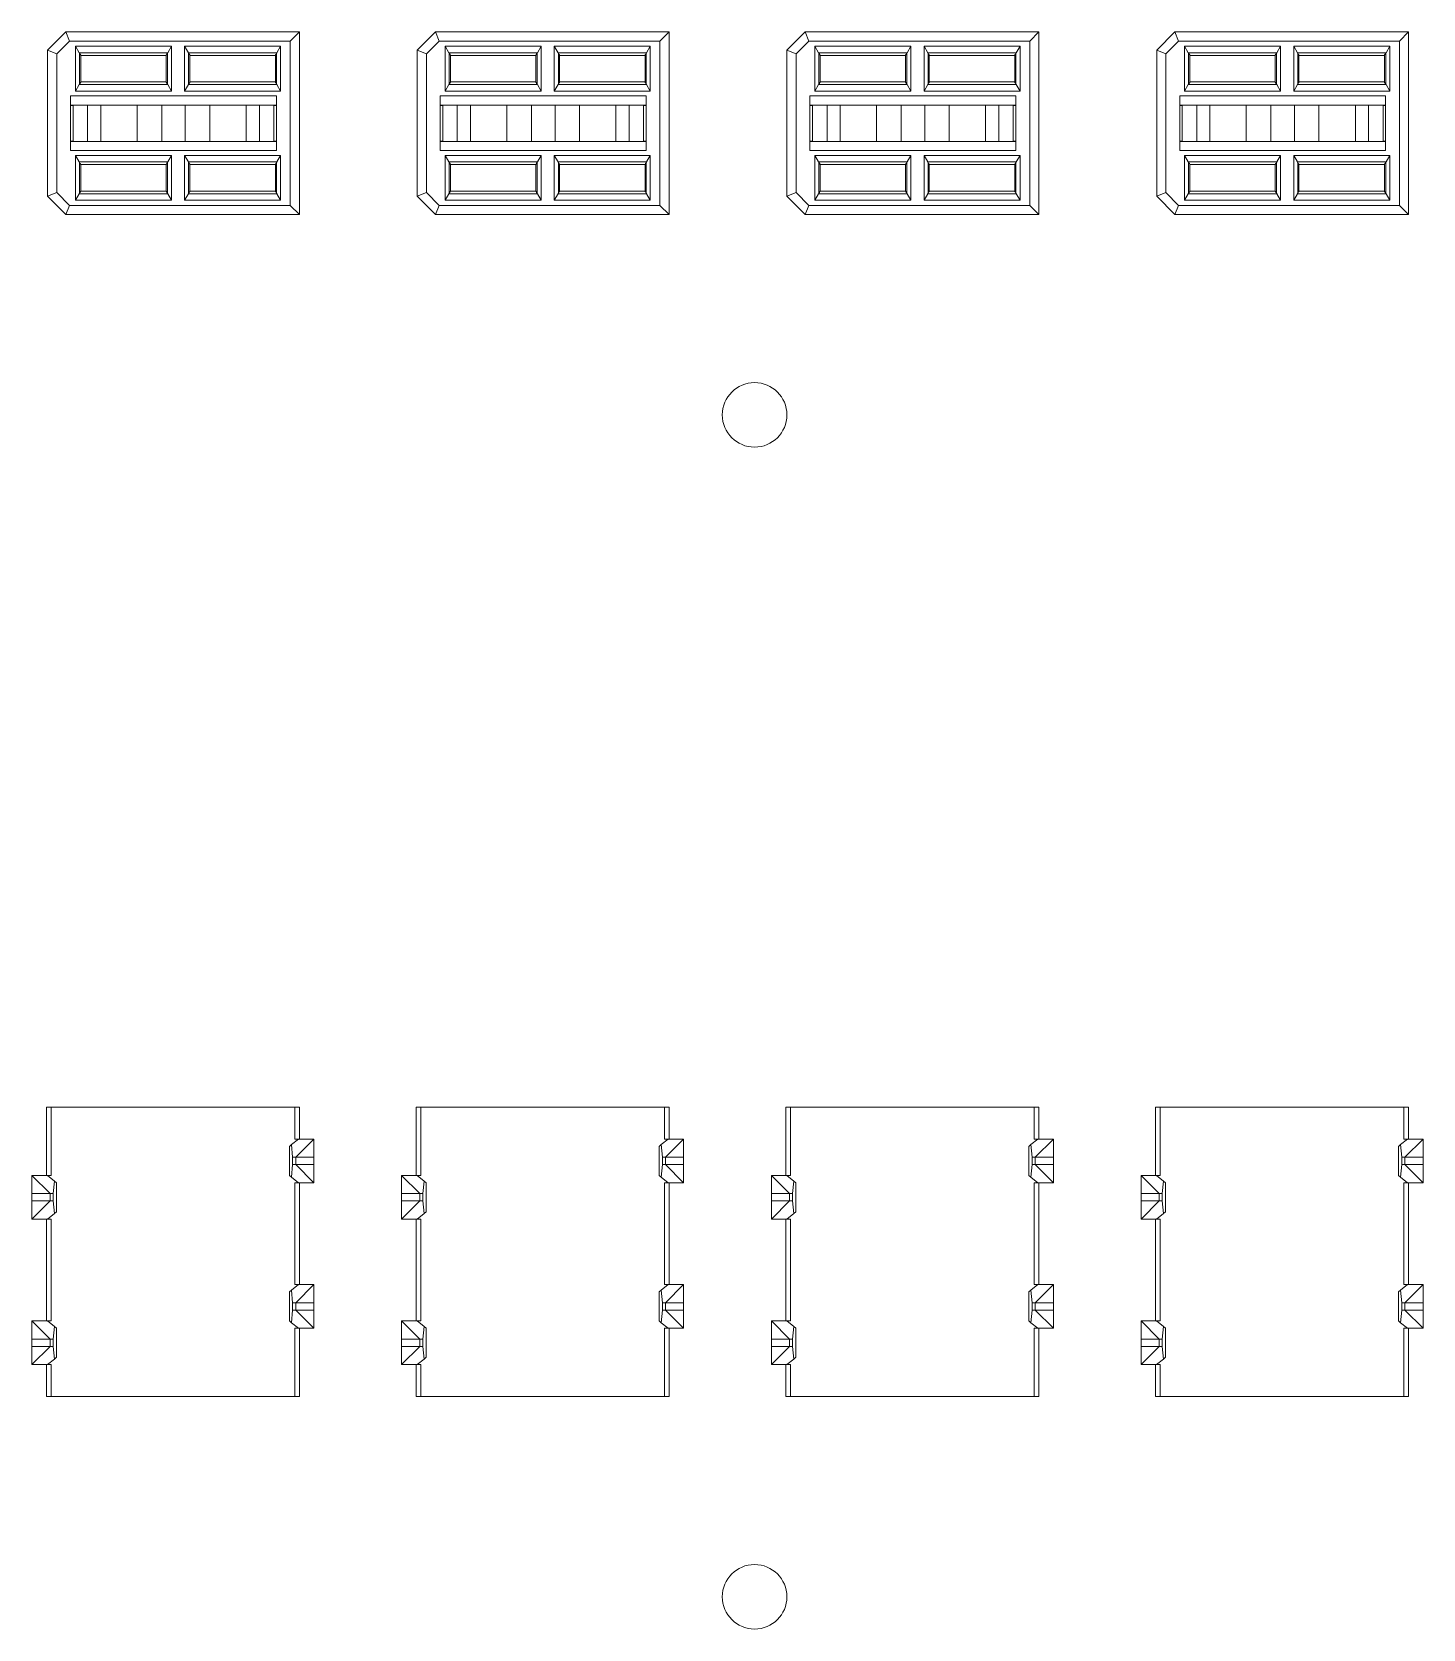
# Model space of a CAD drawing. Header units: millimetres. Extents: x 5 to 589, y 5 to 415.
# Drawn here: x 307.5 to 384, y 228.9 to 316.8 of the extents above; entities that cross this region are included whole.
import ezdxf

# ---------------------------------------------------------------- set-up
doc = ezdxf.new("R2010")
doc.units = ezdxf.units.MM

msp = doc.modelspace()

# ---------------------------------------------------------------- linework, layer by layer
at = {"color": 7, "linetype": 'Continuous', "lineweight": 15}
for p, q in [((309.356, 316.769), (308.356, 315.769)), ((308.856, 315.562), (309.564, 316.269)), ((309.564, 316.269), (309.356, 316.769)), ((322.196, 316.769), (309.356, 316.769)), ((321.696, 316.269), (309.564, 316.269)), ((322.196, 316.769), (321.696, 316.269)), ((321.696, 307.229), (321.696, 316.269)), ((322.196, 306.729), (322.196, 316.769)), ((329.676, 316.769), (328.676, 315.769)), ((329.176, 315.562), (329.884, 316.269)), ((329.884, 316.269), (329.676, 316.769)), ((342.516, 316.769), (329.676, 316.769)), ((342.016, 316.269), (329.884, 316.269)), ((342.516, 316.769), (342.016, 316.269)), ((342.016, 307.229), (342.016, 316.269)), ((342.516, 306.729), (342.516, 316.769)), ((349.996, 316.769), (348.996, 315.769)), ((349.496, 315.562), (350.204, 316.269)), ((350.204, 316.269), (349.996, 316.769)), ((362.836, 316.769), (349.996, 316.769)), ((362.336, 316.269), (350.204, 316.269)), ((362.836, 316.769), (362.336, 316.269)), ((362.336, 307.229), (362.336, 316.269)), ((362.836, 306.729), (362.836, 316.769)), ((370.316, 316.769), (369.316, 315.769)), ((369.816, 315.562), (370.524, 316.269)), ((370.524, 316.269), (370.316, 316.769)), ((383.156, 316.769), (370.316, 316.769)), ((382.656, 316.269), (370.524, 316.269)), ((383.156, 316.769), (382.656, 316.269)), ((382.656, 307.229), (382.656, 316.269)), ((383.156, 306.729), (383.156, 316.769)), ((308.356, 307.729), (308.356, 315.769)), ((308.856, 315.562), (308.356, 315.769)), ((308.856, 315.562), (308.856, 307.936)), ((309.888, 315.979), (315.165, 315.979)), ((309.888, 315.979), (310.092, 315.625)), ((309.888, 313.519), (309.888, 315.979)), ((314.961, 315.625), (310.092, 315.625)), ((310.109, 315.597), (310.109, 313.9)), ((310.176, 314.013), (310.176, 315.484)), ((314.876, 315.479), (310.176, 315.479)), ((314.876, 314.013), (314.876, 315.484)), ((314.943, 315.597), (314.943, 313.9)), ((315.165, 315.979), (314.961, 315.625)), ((315.165, 315.979), (315.165, 313.519)), ((315.888, 315.979), (321.165, 315.979)), ((315.888, 313.519), (315.888, 315.979)), ((315.888, 315.979), (316.092, 315.625)), ((320.961, 315.625), (316.092, 315.625)), ((316.109, 315.597), (316.109, 313.9)), ((316.176, 314.013), (316.176, 315.484)), ((320.876, 315.479), (316.176, 315.479)), ((320.876, 314.013), (320.876, 315.484)), ((320.943, 315.597), (320.943, 313.9)), ((321.165, 315.979), (320.961, 315.625)), ((321.165, 315.979), (321.165, 313.519)), ((329.176, 315.562), (328.676, 315.769)), ((328.676, 307.729), (328.676, 315.769)), ((329.176, 315.562), (329.176, 307.936)), ((330.208, 315.979), (335.485, 315.979)), ((330.208, 315.979), (330.412, 315.625)), ((330.208, 313.519), (330.208, 315.979)), ((335.281, 315.625), (330.412, 315.625)), ((330.429, 315.597), (330.429, 313.9)), ((330.496, 314.013), (330.496, 315.484)), ((335.196, 315.479), (330.496, 315.479)), ((335.196, 314.013), (335.196, 315.484)), ((335.263, 315.597), (335.263, 313.9)), ((335.485, 315.979), (335.281, 315.625)), ((335.485, 315.979), (335.485, 313.519)), ((336.208, 315.979), (341.485, 315.979)), ((336.208, 313.519), (336.208, 315.979)), ((336.208, 315.979), (336.412, 315.625)), ((341.281, 315.625), (336.412, 315.625)), ((336.429, 315.597), (336.429, 313.9)), ((336.496, 314.013), (336.496, 315.484)), ((341.196, 315.479), (336.496, 315.479)), ((341.196, 314.013), (341.196, 315.484)), ((341.263, 315.597), (341.263, 313.9)), ((341.485, 315.979), (341.281, 315.625)), ((341.485, 315.979), (341.485, 313.519)), ((348.996, 307.729), (348.996, 315.769)), ((349.496, 315.562), (348.996, 315.769)), ((349.496, 315.562), (349.496, 307.936)), ((350.528, 315.979), (355.805, 315.979)), ((350.528, 315.979), (350.732, 315.625)), ((350.528, 313.519), (350.528, 315.979)), ((355.601, 315.625), (350.732, 315.625)), ((350.749, 315.597), (350.749, 313.9)), ((350.816, 314.013), (350.816, 315.484)), ((355.516, 315.479), (350.816, 315.479)), ((355.516, 314.013), (355.516, 315.484)), ((355.583, 315.597), (355.583, 313.9)), ((355.805, 315.979), (355.601, 315.625)), ((355.805, 315.979), (355.805, 313.519)), ((356.528, 315.979), (361.805, 315.979)), ((356.528, 313.519), (356.528, 315.979)), ((356.528, 315.979), (356.732, 315.625)), ((361.601, 315.625), (356.732, 315.625)), ((356.749, 315.597), (356.749, 313.9)), ((356.816, 314.013), (356.816, 315.484)), ((361.516, 315.479), (356.816, 315.479)), ((361.516, 314.013), (361.516, 315.484)), ((361.583, 315.597), (361.583, 313.9)), ((361.805, 315.979), (361.601, 315.625)), ((361.805, 315.979), (361.805, 313.519)), ((369.316, 307.729), (369.316, 315.769)), ((369.816, 315.562), (369.316, 315.769)), ((369.816, 315.562), (369.816, 307.936)), ((370.848, 313.519), (370.848, 315.979)), ((370.848, 315.979), (376.125, 315.979)), ((370.848, 315.979), (371.052, 315.625)), ((375.921, 315.625), (371.052, 315.625)), ((371.069, 315.597), (371.069, 313.9)), ((371.136, 314.013), (371.136, 315.484)), ((375.836, 315.479), (371.136, 315.479)), ((375.836, 314.013), (375.836, 315.484)), ((375.903, 315.597), (375.903, 313.9)), ((376.125, 315.979), (375.921, 315.625)), ((376.125, 315.979), (376.125, 313.519)), ((376.848, 315.979), (382.125, 315.979)), ((376.848, 313.519), (376.848, 315.979)), ((376.848, 315.979), (377.052, 315.625)), ((381.921, 315.625), (377.052, 315.625)), ((377.069, 315.597), (377.069, 313.9)), ((377.136, 314.013), (377.136, 315.484)), ((381.836, 315.479), (377.136, 315.479)), ((381.836, 314.013), (381.836, 315.484)), ((381.903, 315.597), (381.903, 313.9)), ((382.125, 315.979), (381.921, 315.625)), ((382.125, 315.979), (382.125, 313.519)), ((310.092, 313.872), (309.888, 313.519)), ((310.092, 313.872), (314.961, 313.872)), ((314.876, 314.019), (310.176, 314.019)), ((314.961, 313.872), (315.165, 313.519)), ((315.888, 313.519), (316.092, 313.872)), ((316.092, 313.872), (320.961, 313.872)), ((320.876, 314.019), (316.176, 314.019)), ((320.961, 313.872), (321.165, 313.519)), ((330.412, 313.872), (330.208, 313.519)), ((330.412, 313.872), (335.281, 313.872)), ((335.196, 314.019), (330.496, 314.019)), ((335.281, 313.872), (335.485, 313.519)), ((336.208, 313.519), (336.412, 313.872)), ((336.412, 313.872), (341.281, 313.872)), ((341.196, 314.019), (336.496, 314.019)), ((341.281, 313.872), (341.485, 313.519)), ((350.732, 313.872), (350.528, 313.519)), ((350.732, 313.872), (355.601, 313.872)), ((355.516, 314.019), (350.816, 314.019)), ((355.601, 313.872), (355.805, 313.519)), ((356.528, 313.519), (356.732, 313.872)), ((356.732, 313.872), (361.601, 313.872)), ((361.516, 314.019), (356.816, 314.019)), ((361.601, 313.872), (361.805, 313.519)), ((371.052, 313.872), (370.848, 313.519)), ((371.052, 313.872), (375.921, 313.872)), ((375.836, 314.019), (371.136, 314.019)), ((375.921, 313.872), (376.125, 313.519)), ((376.848, 313.519), (377.052, 313.872)), ((377.052, 313.872), (381.921, 313.872)), ((381.836, 314.019), (377.136, 314.019)), ((381.921, 313.872), (382.125, 313.519)), ((309.62, 313.249), (320.933, 313.249)), ((309.62, 310.249), (309.62, 313.249)), ((309.62, 312.749), (320.933, 312.749)), ((309.756, 312.729), (309.62, 312.729)), ((309.756, 312.749), (309.756, 312.729)), ((309.756, 310.769), (309.756, 312.729)), ((315.165, 313.519), (309.888, 313.519)), ((310.556, 310.749), (310.556, 312.749)), ((311.276, 310.749), (311.276, 312.749)), ((313.276, 310.749), (313.276, 312.749)), ((314.626, 310.749), (314.626, 312.749)), ((321.165, 313.519), (315.888, 313.519)), ((315.926, 310.749), (315.926, 312.749)), ((317.276, 310.749), (317.276, 312.749)), ((319.276, 312.749), (319.276, 310.749)), ((319.996, 312.749), (319.996, 310.749)), ((320.796, 312.749), (320.796, 312.729)), ((320.933, 312.729), (320.796, 312.729)), ((320.796, 310.769), (320.796, 312.729)), ((320.933, 313.249), (320.933, 310.249)), ((329.94, 313.249), (341.253, 313.249)), ((329.94, 310.249), (329.94, 313.249)), ((329.94, 312.749), (341.253, 312.749)), ((330.076, 312.729), (329.94, 312.729)), ((330.076, 312.749), (330.076, 312.729)), ((330.076, 310.769), (330.076, 312.729)), ((335.485, 313.519), (330.208, 313.519)), ((330.876, 310.749), (330.876, 312.749)), ((331.596, 310.749), (331.596, 312.749)), ((333.596, 310.749), (333.596, 312.749)), ((334.946, 310.749), (334.946, 312.749)), ((341.485, 313.519), (336.208, 313.519)), ((336.246, 310.749), (336.246, 312.749)), ((337.596, 310.749), (337.596, 312.749)), ((339.596, 312.749), (339.596, 310.749)), ((340.316, 312.749), (340.316, 310.749)), ((341.116, 312.749), (341.116, 312.729)), ((341.253, 312.729), (341.116, 312.729)), ((341.116, 310.769), (341.116, 312.729)), ((341.253, 313.249), (341.253, 310.249)), ((350.26, 313.249), (361.573, 313.249)), ((350.26, 310.249), (350.26, 313.249)), ((350.26, 312.749), (361.573, 312.749)), ((350.396, 312.729), (350.26, 312.729)), ((350.396, 312.749), (350.396, 312.729)), ((350.396, 310.769), (350.396, 312.729)), ((355.805, 313.519), (350.528, 313.519)), ((351.196, 310.749), (351.196, 312.749)), ((351.916, 310.749), (351.916, 312.749)), ((353.916, 310.749), (353.916, 312.749)), ((355.266, 310.749), (355.266, 312.749)), ((361.805, 313.519), (356.528, 313.519)), ((356.566, 310.749), (356.566, 312.749)), ((357.916, 310.749), (357.916, 312.749)), ((359.916, 312.749), (359.916, 310.749)), ((360.636, 312.749), (360.636, 310.749)), ((361.436, 312.749), (361.436, 312.729)), ((361.573, 312.729), (361.436, 312.729)), ((361.436, 310.769), (361.436, 312.729)), ((361.573, 313.249), (361.573, 310.249)), ((370.58, 313.249), (381.893, 313.249)), ((370.58, 310.249), (370.58, 313.249)), ((370.58, 312.749), (381.893, 312.749)), ((370.716, 312.729), (370.58, 312.729)), ((370.716, 312.749), (370.716, 312.729)), ((370.716, 310.769), (370.716, 312.729)), ((376.125, 313.519), (370.848, 313.519)), ((371.516, 310.749), (371.516, 312.749)), ((372.236, 310.749), (372.236, 312.749)), ((374.236, 310.749), (374.236, 312.749)), ((375.586, 310.749), (375.586, 312.749)), ((382.125, 313.519), (376.848, 313.519)), ((376.886, 310.749), (376.886, 312.749)), ((378.236, 310.749), (378.236, 312.749)), ((380.236, 312.749), (380.236, 310.749)), ((380.956, 312.749), (380.956, 310.749)), ((381.756, 312.749), (381.756, 312.729)), ((381.893, 312.729), (381.756, 312.729)), ((381.756, 310.769), (381.756, 312.729)), ((381.893, 313.249), (381.893, 310.249)), ((309.756, 310.769), (309.62, 310.769)), ((309.62, 310.749), (320.933, 310.749)), ((320.933, 310.249), (309.62, 310.249)), ((309.756, 310.769), (309.756, 310.749)), ((320.796, 310.769), (320.796, 310.749)), ((320.933, 310.769), (320.796, 310.769)), ((330.076, 310.769), (329.94, 310.769)), ((329.94, 310.749), (341.253, 310.749)), ((341.253, 310.249), (329.94, 310.249)), ((330.076, 310.769), (330.076, 310.749)), ((341.116, 310.769), (341.116, 310.749)), ((341.253, 310.769), (341.116, 310.769)), ((350.396, 310.769), (350.26, 310.769)), ((350.26, 310.749), (361.573, 310.749)), ((361.573, 310.249), (350.26, 310.249)), ((350.396, 310.769), (350.396, 310.749)), ((361.436, 310.769), (361.436, 310.749)), ((361.573, 310.769), (361.436, 310.769)), ((370.716, 310.769), (370.58, 310.769)), ((370.58, 310.749), (381.893, 310.749)), ((381.893, 310.249), (370.58, 310.249)), ((370.716, 310.769), (370.716, 310.749)), ((381.756, 310.769), (381.756, 310.749)), ((381.893, 310.769), (381.756, 310.769)), ((309.888, 309.979), (315.165, 309.979)), ((309.888, 307.519), (309.888, 309.979)), ((309.888, 309.979), (310.092, 309.625)), ((310.092, 309.625), (314.961, 309.625)), ((310.109, 309.597), (310.109, 307.9)), ((310.176, 308.013), (310.176, 309.484)), ((310.176, 309.479), (314.876, 309.479)), ((314.876, 309.484), (314.876, 308.013)), ((314.943, 309.597), (314.943, 307.9)), ((314.961, 309.625), (315.165, 309.979)), ((315.165, 309.979), (315.165, 307.519)), ((315.888, 309.979), (321.165, 309.979)), ((315.888, 307.519), (315.888, 309.979)), ((315.888, 309.979), (316.092, 309.625)), ((316.092, 309.625), (320.961, 309.625)), ((316.109, 309.597), (316.109, 307.9)), ((316.176, 308.013), (316.176, 309.484)), ((316.176, 309.479), (320.876, 309.479)), ((320.876, 309.484), (320.876, 308.013)), ((320.943, 309.597), (320.943, 307.9)), ((321.165, 309.979), (320.961, 309.625)), ((321.165, 309.979), (321.165, 307.519)), ((330.208, 309.979), (335.485, 309.979)), ((330.208, 307.519), (330.208, 309.979)), ((330.208, 309.979), (330.412, 309.625)), ((330.412, 309.625), (335.281, 309.625)), ((330.429, 309.597), (330.429, 307.9)), ((330.496, 308.013), (330.496, 309.484)), ((330.496, 309.479), (335.196, 309.479)), ((335.196, 309.484), (335.196, 308.013)), ((335.263, 309.597), (335.263, 307.9)), ((335.281, 309.625), (335.485, 309.979)), ((335.485, 309.979), (335.485, 307.519)), ((336.208, 309.979), (341.485, 309.979)), ((336.208, 307.519), (336.208, 309.979)), ((336.208, 309.979), (336.412, 309.625)), ((336.412, 309.625), (341.281, 309.625)), ((336.429, 309.597), (336.429, 307.9)), ((336.496, 308.013), (336.496, 309.484)), ((336.496, 309.479), (341.196, 309.479)), ((341.196, 309.484), (341.196, 308.013)), ((341.263, 309.597), (341.263, 307.9)), ((341.485, 309.979), (341.281, 309.625)), ((341.485, 309.979), (341.485, 307.519)), ((350.528, 309.979), (355.805, 309.979)), ((350.528, 307.519), (350.528, 309.979)), ((350.528, 309.979), (350.732, 309.625)), ((350.732, 309.625), (355.601, 309.625)), ((350.749, 309.597), (350.749, 307.9)), ((350.816, 308.013), (350.816, 309.484)), ((350.816, 309.479), (355.516, 309.479)), ((355.516, 309.484), (355.516, 308.013)), ((355.583, 309.597), (355.583, 307.9)), ((355.601, 309.625), (355.805, 309.979)), ((355.805, 309.979), (355.805, 307.519)), ((356.528, 309.979), (361.805, 309.979)), ((356.528, 307.519), (356.528, 309.979)), ((356.528, 309.979), (356.732, 309.625)), ((356.732, 309.625), (361.601, 309.625)), ((356.749, 309.597), (356.749, 307.9)), ((356.816, 308.013), (356.816, 309.484)), ((356.816, 309.479), (361.516, 309.479)), ((361.516, 309.484), (361.516, 308.013)), ((361.583, 309.597), (361.583, 307.9)), ((361.805, 309.979), (361.601, 309.625)), ((361.805, 309.979), (361.805, 307.519)), ((370.848, 309.979), (376.125, 309.979)), ((370.848, 307.519), (370.848, 309.979)), ((370.848, 309.979), (371.052, 309.625)), ((371.052, 309.625), (375.921, 309.625)), ((371.069, 309.597), (371.069, 307.9)), ((371.136, 308.013), (371.136, 309.484)), ((371.136, 309.479), (375.836, 309.479)), ((375.836, 309.484), (375.836, 308.013)), ((375.903, 309.597), (375.903, 307.9)), ((375.921, 309.625), (376.125, 309.979)), ((376.125, 309.979), (376.125, 307.519)), ((376.848, 309.979), (382.125, 309.979)), ((376.848, 307.519), (376.848, 309.979)), ((376.848, 309.979), (377.052, 309.625)), ((377.052, 309.625), (381.921, 309.625)), ((377.069, 309.597), (377.069, 307.9)), ((377.136, 308.013), (377.136, 309.484)), ((377.136, 309.479), (381.836, 309.479)), ((381.836, 309.484), (381.836, 308.013)), ((381.903, 309.597), (381.903, 307.9)), ((382.125, 309.979), (381.921, 309.625)), ((382.125, 309.979), (382.125, 307.519)), ((308.356, 307.729), (308.856, 307.936)), ((309.356, 306.729), (308.356, 307.729)), ((308.856, 307.936), (309.564, 307.229)), ((310.092, 307.872), (309.888, 307.519)), ((315.165, 307.519), (309.888, 307.519)), ((310.092, 307.872), (314.961, 307.872)), ((314.876, 308.019), (310.176, 308.019)), ((314.961, 307.872), (315.165, 307.519)), ((316.092, 307.872), (315.888, 307.519)), ((321.165, 307.519), (315.888, 307.519)), ((316.092, 307.872), (320.961, 307.872)), ((320.876, 308.019), (316.176, 308.019)), ((320.961, 307.872), (321.165, 307.519)), ((328.676, 307.729), (329.176, 307.936)), ((329.676, 306.729), (328.676, 307.729)), ((329.176, 307.936), (329.884, 307.229)), ((330.412, 307.872), (330.208, 307.519)), ((335.485, 307.519), (330.208, 307.519)), ((330.412, 307.872), (335.281, 307.872)), ((335.196, 308.019), (330.496, 308.019)), ((335.281, 307.872), (335.485, 307.519)), ((336.412, 307.872), (336.208, 307.519)), ((341.485, 307.519), (336.208, 307.519)), ((336.412, 307.872), (341.281, 307.872)), ((341.196, 308.019), (336.496, 308.019)), ((341.281, 307.872), (341.485, 307.519)), ((348.996, 307.729), (349.496, 307.936)), ((349.996, 306.729), (348.996, 307.729)), ((349.496, 307.936), (350.204, 307.229)), ((350.732, 307.872), (350.528, 307.519)), ((355.805, 307.519), (350.528, 307.519)), ((350.732, 307.872), (355.601, 307.872)), ((355.516, 308.019), (350.816, 308.019)), ((355.601, 307.872), (355.805, 307.519)), ((356.732, 307.872), (356.528, 307.519)), ((361.805, 307.519), (356.528, 307.519)), ((356.732, 307.872), (361.601, 307.872)), ((361.516, 308.019), (356.816, 308.019)), ((361.601, 307.872), (361.805, 307.519)), ((369.316, 307.729), (369.816, 307.936)), ((370.316, 306.729), (369.316, 307.729)), ((369.816, 307.936), (370.524, 307.229)), ((371.052, 307.872), (370.848, 307.519)), ((376.125, 307.519), (370.848, 307.519)), ((371.052, 307.872), (375.921, 307.872)), ((375.836, 308.019), (371.136, 308.019)), ((375.921, 307.872), (376.125, 307.519)), ((377.052, 307.872), (376.848, 307.519)), ((382.125, 307.519), (376.848, 307.519)), ((377.052, 307.872), (381.921, 307.872)), ((381.836, 308.019), (377.136, 308.019)), ((381.921, 307.872), (382.125, 307.519)), ((309.564, 307.229), (309.356, 306.729)), ((322.196, 306.729), (309.356, 306.729)), ((309.564, 307.229), (321.696, 307.229)), ((322.196, 306.729), (321.696, 307.229)), ((329.884, 307.229), (329.676, 306.729)), ((342.516, 306.729), (329.676, 306.729)), ((329.884, 307.229), (342.016, 307.229)), ((342.516, 306.729), (342.016, 307.229)), ((350.204, 307.229), (349.996, 306.729)), ((362.836, 306.729), (349.996, 306.729)), ((350.204, 307.229), (362.336, 307.229)), ((362.836, 306.729), (362.336, 307.229)), ((370.524, 307.229), (370.316, 306.729)), ((383.156, 306.729), (370.316, 306.729)), ((370.524, 307.229), (382.656, 307.229)), ((383.156, 306.729), (382.656, 307.229)), ((308.296, 257.629), (308.296, 253.879)), ((308.546, 257.629), (308.296, 257.629)), ((308.546, 257.629), (308.546, 253.879)), ((321.946, 257.629), (308.546, 257.629)), ((321.946, 255.879), (321.946, 257.629)), ((322.196, 257.629), (321.946, 257.629)), ((322.196, 257.629), (322.196, 255.879)), ((328.616, 257.629), (328.616, 253.879)), ((328.866, 257.629), (328.616, 257.629)), ((328.866, 257.629), (328.866, 253.879)), ((342.266, 257.629), (328.866, 257.629)), ((342.266, 255.879), (342.266, 257.629)), ((342.516, 257.629), (342.266, 257.629)), ((342.516, 257.629), (342.516, 255.879)), ((348.936, 257.629), (348.936, 253.879)), ((349.186, 257.629), (348.936, 257.629)), ((349.186, 257.629), (349.186, 253.879)), ((362.586, 257.629), (349.186, 257.629)), ((362.586, 255.879), (362.586, 257.629)), ((362.836, 257.629), (362.586, 257.629)), ((362.836, 257.629), (362.836, 255.879)), ((369.256, 257.629), (369.256, 253.879)), ((369.506, 257.629), (369.256, 257.629)), ((369.506, 257.629), (369.506, 253.879)), ((382.906, 257.629), (369.506, 257.629)), ((382.906, 255.879), (382.906, 257.629)), ((383.156, 257.629), (382.906, 257.629)), ((383.156, 257.629), (383.156, 255.879)), ((322.146, 255.879), (321.766, 255.574)), ((321.946, 255.879), (322.146, 255.879)), ((322.996, 255.879), (321.996, 254.879)), ((322.146, 255.879), (322.996, 255.879)), ((322.996, 255.879), (322.996, 254.879)), ((342.466, 255.879), (342.086, 255.574)), ((342.266, 255.879), (342.466, 255.879)), ((343.316, 255.879), (342.316, 254.879)), ((342.466, 255.879), (343.316, 255.879)), ((343.316, 255.879), (343.316, 254.879)), ((362.786, 255.879), (362.406, 255.574)), ((362.586, 255.879), (362.786, 255.879)), ((363.636, 255.879), (362.636, 254.879)), ((362.786, 255.879), (363.636, 255.879)), ((363.636, 255.879), (363.636, 254.879)), ((383.106, 255.879), (382.726, 255.574)), ((382.906, 255.879), (383.106, 255.879)), ((383.956, 255.879), (382.956, 254.879)), ((383.106, 255.879), (383.956, 255.879)), ((383.956, 255.879), (383.956, 254.879)), ((321.646, 255.479), (321.766, 255.574)), ((321.646, 253.879), (321.646, 255.479)), ((321.766, 255.574), (321.826, 254.879)), ((321.826, 254.879), (321.826, 254.479)), ((321.996, 254.879), (321.826, 254.879)), ((321.996, 254.479), (321.996, 254.879)), ((322.996, 254.879), (321.996, 254.879)), ((322.996, 254.879), (322.996, 254.479)), ((341.966, 255.479), (342.086, 255.574)), ((341.966, 253.879), (341.966, 255.479)), ((342.086, 255.574), (342.146, 254.879)), ((342.146, 254.879), (342.146, 254.479)), ((342.316, 254.879), (342.146, 254.879)), ((342.316, 254.479), (342.316, 254.879)), ((343.316, 254.879), (342.316, 254.879)), ((343.316, 254.879), (343.316, 254.479)), ((362.286, 255.479), (362.406, 255.574)), ((362.286, 253.879), (362.286, 255.479)), ((362.406, 255.574), (362.466, 254.879)), ((362.466, 254.879), (362.466, 254.479)), ((362.636, 254.879), (362.466, 254.879)), ((362.636, 254.479), (362.636, 254.879)), ((363.636, 254.879), (362.636, 254.879)), ((363.636, 254.879), (363.636, 254.479)), ((382.606, 255.479), (382.726, 255.574)), ((382.606, 253.879), (382.606, 255.479)), ((382.726, 255.574), (382.786, 254.879)), ((382.786, 254.879), (382.786, 254.479)), ((382.956, 254.879), (382.786, 254.879)), ((382.956, 254.479), (382.956, 254.879)), ((383.956, 254.879), (382.956, 254.879)), ((383.956, 254.879), (383.956, 254.479)), ((307.496, 253.879), (308.346, 253.879)), ((308.496, 252.879), (307.496, 253.879)), ((307.496, 252.879), (307.496, 253.879)), ((308.727, 253.574), (308.346, 253.879)), ((308.346, 253.879), (308.546, 253.879)), ((321.766, 253.783), (321.646, 253.879)), ((321.826, 254.479), (321.766, 253.783)), ((321.826, 254.479), (321.996, 254.479)), ((321.996, 254.479), (322.996, 253.479)), ((321.996, 254.479), (322.996, 254.479)), ((322.996, 254.479), (322.996, 253.479)), ((328.816, 252.879), (327.816, 253.879)), ((327.816, 252.879), (327.816, 253.879)), ((327.816, 253.879), (328.666, 253.879)), ((329.047, 253.574), (328.666, 253.879)), ((328.666, 253.879), (328.866, 253.879)), ((342.086, 253.783), (341.966, 253.879)), ((342.146, 254.479), (342.086, 253.783)), ((342.146, 254.479), (342.316, 254.479)), ((342.316, 254.479), (343.316, 253.479)), ((342.316, 254.479), (343.316, 254.479)), ((343.316, 254.479), (343.316, 253.479)), ((349.136, 252.879), (348.136, 253.879)), ((348.136, 252.879), (348.136, 253.879)), ((348.136, 253.879), (348.986, 253.879)), ((349.367, 253.574), (348.986, 253.879)), ((348.986, 253.879), (349.186, 253.879)), ((362.406, 253.783), (362.286, 253.879)), ((362.466, 254.479), (362.406, 253.783)), ((362.466, 254.479), (362.636, 254.479)), ((362.636, 254.479), (363.636, 253.479)), ((362.636, 254.479), (363.636, 254.479)), ((363.636, 254.479), (363.636, 253.479)), ((368.456, 253.879), (369.306, 253.879)), ((369.456, 252.879), (368.456, 253.879)), ((368.456, 252.879), (368.456, 253.879)), ((369.687, 253.574), (369.306, 253.879)), ((369.306, 253.879), (369.506, 253.879)), ((382.726, 253.783), (382.606, 253.879)), ((382.786, 254.479), (382.726, 253.783)), ((382.786, 254.479), (382.956, 254.479)), ((382.956, 254.479), (383.956, 253.479)), ((382.956, 254.479), (383.956, 254.479)), ((383.956, 254.479), (383.956, 253.479)), ((308.666, 252.879), (308.727, 253.574)), ((308.727, 253.574), (308.846, 253.479)), ((308.846, 253.479), (308.846, 251.879)), ((321.766, 253.783), (322.146, 253.479)), ((321.946, 247.879), (321.946, 253.479)), ((322.146, 253.479), (321.946, 253.479)), ((322.996, 253.479), (322.146, 253.479)), ((322.196, 253.479), (322.196, 247.879)), ((328.986, 252.879), (329.047, 253.574)), ((329.047, 253.574), (329.166, 253.479)), ((329.166, 253.479), (329.166, 251.879)), ((342.086, 253.783), (342.466, 253.479)), ((342.266, 247.879), (342.266, 253.479)), ((342.466, 253.479), (342.266, 253.479)), ((343.316, 253.479), (342.466, 253.479)), ((342.516, 253.479), (342.516, 247.879)), ((349.306, 252.879), (349.367, 253.574)), ((349.367, 253.574), (349.486, 253.479)), ((349.486, 253.479), (349.486, 251.879)), ((362.406, 253.783), (362.786, 253.479)), ((362.586, 247.879), (362.586, 253.479)), ((362.786, 253.479), (362.586, 253.479)), ((363.636, 253.479), (362.786, 253.479)), ((362.836, 253.479), (362.836, 247.879)), ((369.626, 252.879), (369.687, 253.574)), ((369.687, 253.574), (369.806, 253.479)), ((369.806, 253.479), (369.806, 251.879)), ((382.726, 253.783), (383.106, 253.479)), ((382.906, 247.879), (382.906, 253.479)), ((383.106, 253.479), (382.906, 253.479)), ((383.956, 253.479), (383.106, 253.479)), ((383.156, 253.479), (383.156, 247.879)), ((307.496, 252.479), (307.496, 252.879)), ((308.496, 252.879), (307.496, 252.879)), ((307.496, 251.479), (308.496, 252.479)), ((307.496, 252.479), (308.496, 252.479)), ((307.496, 251.479), (307.496, 252.479)), ((308.666, 252.879), (308.496, 252.879)), ((308.496, 252.879), (308.496, 252.479)), ((308.496, 252.479), (308.666, 252.479)), ((308.666, 252.479), (308.666, 252.879)), ((308.727, 251.783), (308.666, 252.479)), ((327.816, 252.479), (327.816, 252.879)), ((328.816, 252.879), (327.816, 252.879)), ((327.816, 252.479), (328.816, 252.479)), ((327.816, 251.479), (327.816, 252.479)), ((327.816, 251.479), (328.816, 252.479)), ((328.816, 252.879), (328.816, 252.479)), ((328.986, 252.879), (328.816, 252.879)), ((328.816, 252.479), (328.986, 252.479)), ((328.986, 252.479), (328.986, 252.879)), ((329.047, 251.783), (328.986, 252.479)), ((348.136, 252.479), (348.136, 252.879)), ((349.136, 252.879), (348.136, 252.879)), ((348.136, 251.479), (348.136, 252.479)), ((348.136, 251.479), (349.136, 252.479)), ((348.136, 252.479), (349.136, 252.479)), ((349.136, 252.879), (349.136, 252.479)), ((349.306, 252.879), (349.136, 252.879)), ((349.136, 252.479), (349.306, 252.479)), ((349.306, 252.479), (349.306, 252.879)), ((349.367, 251.783), (349.306, 252.479)), ((368.456, 252.479), (368.456, 252.879)), ((369.456, 252.879), (368.456, 252.879)), ((368.456, 251.479), (369.456, 252.479)), ((368.456, 252.479), (369.456, 252.479)), ((368.456, 251.479), (368.456, 252.479)), ((369.626, 252.879), (369.456, 252.879)), ((369.456, 252.879), (369.456, 252.479)), ((369.456, 252.479), (369.626, 252.479)), ((369.626, 252.479), (369.626, 252.879)), ((369.687, 251.783), (369.626, 252.479)), ((308.346, 251.479), (307.496, 251.479)), ((308.296, 245.879), (308.296, 251.479)), ((308.727, 251.783), (308.346, 251.479)), ((308.546, 251.479), (308.346, 251.479)), ((308.546, 251.479), (308.546, 245.879)), ((308.846, 251.879), (308.727, 251.783)), ((328.666, 251.479), (327.816, 251.479)), ((328.616, 245.879), (328.616, 251.479)), ((329.047, 251.783), (328.666, 251.479)), ((328.866, 251.479), (328.666, 251.479)), ((328.866, 251.479), (328.866, 245.879)), ((329.166, 251.879), (329.047, 251.783)), ((348.986, 251.479), (348.136, 251.479)), ((348.936, 245.879), (348.936, 251.479)), ((349.367, 251.783), (348.986, 251.479)), ((349.186, 251.479), (348.986, 251.479)), ((349.186, 251.479), (349.186, 245.879)), ((349.486, 251.879), (349.367, 251.783)), ((369.306, 251.479), (368.456, 251.479)), ((369.256, 245.879), (369.256, 251.479)), ((369.687, 251.783), (369.306, 251.479)), ((369.506, 251.479), (369.306, 251.479)), ((369.506, 251.479), (369.506, 245.879)), ((369.806, 251.879), (369.687, 251.783)), ((322.146, 247.879), (321.766, 247.574)), ((321.946, 247.879), (322.146, 247.879)), ((322.996, 247.879), (321.996, 246.879)), ((322.146, 247.879), (322.996, 247.879)), ((322.996, 247.879), (322.996, 246.879)), ((342.466, 247.879), (342.086, 247.574)), ((342.266, 247.879), (342.466, 247.879)), ((343.316, 247.879), (342.316, 246.879)), ((342.466, 247.879), (343.316, 247.879)), ((343.316, 247.879), (343.316, 246.879)), ((362.786, 247.879), (362.406, 247.574)), ((362.586, 247.879), (362.786, 247.879)), ((363.636, 247.879), (362.636, 246.879)), ((362.786, 247.879), (363.636, 247.879)), ((363.636, 247.879), (363.636, 246.879)), ((383.106, 247.879), (382.726, 247.574)), ((382.906, 247.879), (383.106, 247.879)), ((383.956, 247.879), (382.956, 246.879)), ((383.106, 247.879), (383.956, 247.879)), ((383.956, 247.879), (383.956, 246.879)), ((321.646, 247.479), (321.766, 247.574)), ((321.646, 245.879), (321.646, 247.479)), ((321.766, 247.574), (321.826, 246.879)), ((321.996, 246.879), (321.826, 246.879)), ((321.826, 246.879), (321.826, 246.479)), ((321.996, 246.479), (321.996, 246.879)), ((322.996, 246.879), (321.996, 246.879)), ((322.996, 246.879), (322.996, 246.479)), ((341.966, 247.479), (342.086, 247.574)), ((341.966, 245.879), (341.966, 247.479)), ((342.086, 247.574), (342.146, 246.879)), ((342.146, 246.879), (342.146, 246.479)), ((342.316, 246.879), (342.146, 246.879)), ((342.316, 246.479), (342.316, 246.879)), ((343.316, 246.879), (342.316, 246.879)), ((343.316, 246.879), (343.316, 246.479)), ((362.286, 247.479), (362.406, 247.574)), ((362.286, 245.879), (362.286, 247.479)), ((362.406, 247.574), (362.466, 246.879)), ((362.636, 246.879), (362.466, 246.879)), ((362.466, 246.879), (362.466, 246.479)), ((362.636, 246.479), (362.636, 246.879)), ((363.636, 246.879), (362.636, 246.879)), ((363.636, 246.879), (363.636, 246.479)), ((382.606, 247.479), (382.726, 247.574)), ((382.606, 245.879), (382.606, 247.479)), ((382.726, 247.574), (382.786, 246.879)), ((382.786, 246.879), (382.786, 246.479)), ((382.956, 246.879), (382.786, 246.879)), ((382.956, 246.479), (382.956, 246.879)), ((383.956, 246.879), (382.956, 246.879)), ((383.956, 246.879), (383.956, 246.479)), ((321.826, 246.479), (321.766, 245.783)), ((321.826, 246.479), (321.996, 246.479)), ((321.996, 246.479), (322.996, 246.479)), ((321.996, 246.479), (322.996, 245.479)), ((322.996, 246.479), (322.996, 245.479)), ((342.146, 246.479), (342.086, 245.783)), ((342.146, 246.479), (342.316, 246.479)), ((342.316, 246.479), (343.316, 246.479)), ((342.316, 246.479), (343.316, 245.479)), ((343.316, 246.479), (343.316, 245.479)), ((362.466, 246.479), (362.406, 245.783)), ((362.466, 246.479), (362.636, 246.479)), ((362.636, 246.479), (363.636, 246.479)), ((362.636, 246.479), (363.636, 245.479)), ((363.636, 246.479), (363.636, 245.479)), ((382.786, 246.479), (382.726, 245.783)), ((382.786, 246.479), (382.956, 246.479)), ((382.956, 246.479), (383.956, 246.479)), ((382.956, 246.479), (383.956, 245.479)), ((383.956, 246.479), (383.956, 245.479)), ((307.496, 245.879), (308.346, 245.879)), ((308.496, 244.879), (307.496, 245.879)), ((307.496, 244.879), (307.496, 245.879)), ((308.346, 245.879), (308.727, 245.574)), ((308.346, 245.879), (308.546, 245.879)), ((308.666, 244.879), (308.727, 245.574)), ((308.727, 245.574), (308.846, 245.479)), ((308.846, 245.479), (308.846, 243.879)), ((321.766, 245.783), (321.646, 245.879)), ((322.146, 245.479), (321.766, 245.783)), ((321.946, 241.729), (321.946, 245.479)), ((322.146, 245.479), (321.946, 245.479)), ((322.996, 245.479), (322.146, 245.479)), ((322.196, 245.479), (322.196, 241.729)), ((327.816, 245.879), (328.666, 245.879)), ((328.816, 244.879), (327.816, 245.879)), ((327.816, 244.879), (327.816, 245.879)), ((328.666, 245.879), (329.047, 245.574)), ((328.666, 245.879), (328.866, 245.879)), ((328.986, 244.879), (329.047, 245.574)), ((329.047, 245.574), (329.166, 245.479)), ((329.166, 245.479), (329.166, 243.879)), ((342.086, 245.783), (341.966, 245.879)), ((342.466, 245.479), (342.086, 245.783)), ((342.266, 241.729), (342.266, 245.479)), ((342.466, 245.479), (342.266, 245.479)), ((343.316, 245.479), (342.466, 245.479)), ((342.516, 245.479), (342.516, 241.729)), ((348.136, 245.879), (348.986, 245.879)), ((349.136, 244.879), (348.136, 245.879)), ((348.136, 244.879), (348.136, 245.879)), ((348.986, 245.879), (349.367, 245.574)), ((348.986, 245.879), (349.186, 245.879)), ((349.306, 244.879), (349.367, 245.574)), ((349.367, 245.574), (349.486, 245.479)), ((349.486, 245.479), (349.486, 243.879)), ((362.406, 245.783), (362.286, 245.879)), ((362.786, 245.479), (362.406, 245.783)), ((362.586, 241.729), (362.586, 245.479)), ((362.786, 245.479), (362.586, 245.479)), ((363.636, 245.479), (362.786, 245.479)), ((362.836, 245.479), (362.836, 241.729)), ((368.456, 245.879), (369.306, 245.879)), ((369.456, 244.879), (368.456, 245.879)), ((368.456, 244.879), (368.456, 245.879)), ((369.306, 245.879), (369.687, 245.574)), ((369.306, 245.879), (369.506, 245.879)), ((369.626, 244.879), (369.687, 245.574)), ((369.687, 245.574), (369.806, 245.479)), ((369.806, 245.479), (369.806, 243.879)), ((382.726, 245.783), (382.606, 245.879)), ((383.106, 245.479), (382.726, 245.783)), ((382.906, 241.729), (382.906, 245.479)), ((383.106, 245.479), (382.906, 245.479)), ((383.956, 245.479), (383.106, 245.479)), ((383.156, 245.479), (383.156, 241.729)), ((307.496, 244.479), (307.496, 244.879)), ((308.496, 244.879), (307.496, 244.879)), ((307.496, 243.479), (308.496, 244.479)), ((307.496, 244.479), (308.496, 244.479)), ((307.496, 243.479), (307.496, 244.479)), ((308.666, 244.879), (308.496, 244.879)), ((308.496, 244.879), (308.496, 244.479)), ((308.496, 244.479), (308.666, 244.479)), ((308.666, 244.479), (308.666, 244.879)), ((308.727, 243.783), (308.666, 244.479)), ((327.816, 244.479), (327.816, 244.879)), ((328.816, 244.879), (327.816, 244.879)), ((327.816, 243.479), (328.816, 244.479)), ((327.816, 243.479), (327.816, 244.479)), ((327.816, 244.479), (328.816, 244.479)), ((328.986, 244.879), (328.816, 244.879)), ((328.816, 244.879), (328.816, 244.479)), ((328.816, 244.479), (328.986, 244.479)), ((328.986, 244.479), (328.986, 244.879)), ((329.047, 243.783), (328.986, 244.479)), ((348.136, 244.479), (348.136, 244.879)), ((349.136, 244.879), (348.136, 244.879)), ((348.136, 243.479), (349.136, 244.479)), ((348.136, 244.479), (349.136, 244.479)), ((348.136, 243.479), (348.136, 244.479)), ((349.306, 244.879), (349.136, 244.879)), ((349.136, 244.879), (349.136, 244.479)), ((349.136, 244.479), (349.306, 244.479)), ((349.306, 244.479), (349.306, 244.879)), ((349.367, 243.783), (349.306, 244.479)), ((368.456, 244.479), (368.456, 244.879)), ((369.456, 244.879), (368.456, 244.879)), ((368.456, 243.479), (369.456, 244.479)), ((368.456, 244.479), (369.456, 244.479)), ((368.456, 243.479), (368.456, 244.479)), ((369.626, 244.879), (369.456, 244.879)), ((369.456, 244.879), (369.456, 244.479)), ((369.456, 244.479), (369.626, 244.479)), ((369.626, 244.479), (369.626, 244.879)), ((369.687, 243.783), (369.626, 244.479)), ((308.346, 243.479), (307.496, 243.479)), ((308.296, 241.729), (308.296, 243.479)), ((308.346, 243.479), (308.727, 243.783)), ((308.546, 243.479), (308.346, 243.479)), ((308.546, 243.479), (308.546, 241.729)), ((308.846, 243.879), (308.727, 243.783)), ((328.666, 243.479), (327.816, 243.479)), ((328.616, 241.729), (328.616, 243.479)), ((328.666, 243.479), (329.047, 243.783)), ((328.866, 243.479), (328.666, 243.479)), ((328.866, 243.479), (328.866, 241.729)), ((329.166, 243.879), (329.047, 243.783)), ((348.986, 243.479), (348.136, 243.479)), ((348.936, 241.729), (348.936, 243.479)), ((348.986, 243.479), (349.367, 243.783)), ((349.186, 243.479), (348.986, 243.479)), ((349.186, 243.479), (349.186, 241.729)), ((349.486, 243.879), (349.367, 243.783)), ((369.306, 243.479), (368.456, 243.479)), ((369.256, 241.729), (369.256, 243.479)), ((369.306, 243.479), (369.687, 243.783)), ((369.506, 243.479), (369.306, 243.479)), ((369.506, 243.479), (369.506, 241.729)), ((369.806, 243.879), (369.687, 243.783)), ((308.296, 241.729), (308.546, 241.729)), ((308.546, 241.729), (321.946, 241.729)), ((322.196, 241.729), (321.946, 241.729)), ((328.616, 241.729), (328.866, 241.729)), ((328.866, 241.729), (342.266, 241.729)), ((342.516, 241.729), (342.266, 241.729)), ((348.936, 241.729), (349.186, 241.729)), ((349.186, 241.729), (362.586, 241.729)), ((362.836, 241.729), (362.586, 241.729)), ((369.256, 241.729), (369.506, 241.729)), ((369.506, 241.729), (382.906, 241.729)), ((383.156, 241.729), (382.906, 241.729))]:
    msp.add_line(p, q, dxfattribs=at)
for centre in [(347.216, 295.709), (347.216, 230.709)]:
    msp.add_circle(centre, 1.775, dxfattribs=at)
for centre, start_param, end_param in [((310.296, 315.979), 2.356194, 2.438914), ((314.757, 315.979), 3.844272, 3.926991), ((316.296, 315.979), 2.356194, 2.438914), ((320.757, 315.979), 3.844272, 3.926991), ((330.616, 315.979), 2.356194, 2.438914), ((335.077, 315.979), 3.844272, 3.926991), ((336.616, 315.979), 2.356194, 2.438914), ((341.077, 315.979), 3.844272, 3.926991), ((350.936, 315.979), 2.356194, 2.438914), ((355.397, 315.979), 3.844272, 3.926991), ((356.936, 315.979), 2.356194, 2.438914), ((361.397, 315.979), 3.844272, 3.926991), ((371.256, 315.979), 2.356194, 2.438914), ((375.717, 315.979), 3.844272, 3.926991), ((377.256, 315.979), 2.356194, 2.438914), ((381.717, 315.979), 3.844272, 3.926991), ((310.296, 313.519), 0.702679, 0.785398), ((314.757, 313.519), 5.497787, 5.580506), ((316.296, 313.519), 0.702679, 0.785398), ((320.757, 313.519), 5.497787, 5.580506), ((330.616, 313.519), 0.702679, 0.785398), ((335.077, 313.519), 5.497787, 5.580506), ((336.616, 313.519), 0.702679, 0.785398), ((341.077, 313.519), 5.497787, 5.580506), ((350.936, 313.519), 0.702679, 0.785398), ((355.397, 313.519), 5.497787, 5.580506), ((356.936, 313.519), 0.702679, 0.785398), ((361.397, 313.519), 5.497787, 5.580506), ((371.256, 313.519), 0.702679, 0.785398), ((375.717, 313.519), 5.497787, 5.580506), ((377.256, 313.519), 0.702679, 0.785398), ((381.717, 313.519), 5.497787, 5.580506), ((310.296, 309.979), 2.356194, 2.438914), ((314.757, 309.979), 3.844272, 3.926991), ((316.296, 309.979), 2.356194, 2.438914), ((320.757, 309.979), 3.844272, 3.926991), ((330.616, 309.979), 2.356194, 2.438914), ((335.077, 309.979), 3.844272, 3.926991), ((336.616, 309.979), 2.356194, 2.438914), ((341.077, 309.979), 3.844272, 3.926991), ((350.936, 309.979), 2.356194, 2.438914), ((355.397, 309.979), 3.844272, 3.926991), ((356.936, 309.979), 2.356194, 2.438914), ((361.397, 309.979), 3.844272, 3.926991), ((371.256, 309.979), 2.356194, 2.438914), ((375.717, 309.979), 3.844272, 3.926991), ((377.256, 309.979), 2.356194, 2.438914), ((381.717, 309.979), 3.844272, 3.926991), ((310.296, 307.519), 0.702679, 0.785398), ((314.757, 307.519), 5.497787, 5.580506), ((316.296, 307.519), 0.702679, 0.785398), ((320.757, 307.519), 5.497787, 5.580506), ((330.616, 307.519), 0.702679, 0.785398), ((335.077, 307.519), 5.497787, 5.580506), ((336.616, 307.519), 0.702679, 0.785398), ((341.077, 307.519), 5.497787, 5.580506), ((350.936, 307.519), 0.702679, 0.785398), ((355.397, 307.519), 5.497787, 5.580506), ((356.936, 307.519), 0.702679, 0.785398), ((361.397, 307.519), 5.497787, 5.580506), ((371.256, 307.519), 0.702679, 0.785398), ((375.717, 307.519), 5.497787, 5.580506), ((377.256, 307.519), 0.702679, 0.785398), ((381.717, 307.519), 5.497787, 5.580506)]:
    msp.add_ellipse(centre, major_axis=(0, 0.5), ratio=0.57735, start_param=start_param, end_param=end_param, dxfattribs=at)
for points, knots in [([(310.176, 315.484), (310.173, 315.495), (310.165, 315.516), (310.128, 315.57), (310.109, 315.597)], [0, 0, 0, 0, 0.493168, 1, 1, 1, 1]), ([(314.943, 315.597), (314.925, 315.571), (314.888, 315.517), (314.88, 315.495), (314.876, 315.484)], [0, 0, 0, 0, 0.497831, 1, 1, 1, 1]), ([(316.176, 315.484), (316.173, 315.495), (316.165, 315.516), (316.128, 315.57), (316.109, 315.597)], [0, 0, 0, 0, 0.493168, 1, 1, 1, 1]), ([(320.943, 315.597), (320.925, 315.571), (320.888, 315.517), (320.88, 315.495), (320.876, 315.484)], [0, 0, 0, 0, 0.497833, 1, 1, 1, 1]), ([(330.496, 315.484), (330.493, 315.495), (330.485, 315.516), (330.448, 315.57), (330.429, 315.597)], [0, 0, 0, 0, 0.493167, 1, 1, 1, 1]), ([(335.263, 315.597), (335.245, 315.571), (335.208, 315.517), (335.2, 315.495), (335.196, 315.484)], [0, 0, 0, 0, 0.497832, 1, 1, 1, 1]), ([(336.496, 315.484), (336.493, 315.495), (336.485, 315.516), (336.448, 315.57), (336.429, 315.597)], [0, 0, 0, 0, 0.493168, 1, 1, 1, 1]), ([(341.263, 315.597), (341.245, 315.571), (341.208, 315.517), (341.2, 315.495), (341.196, 315.484)], [0, 0, 0, 0, 0.49783, 1, 1, 1, 1]), ([(350.816, 315.484), (350.813, 315.495), (350.805, 315.516), (350.768, 315.57), (350.749, 315.597)], [0, 0, 0, 0, 0.493168, 1, 1, 1, 1]), ([(355.583, 315.597), (355.565, 315.571), (355.528, 315.517), (355.52, 315.495), (355.516, 315.484)], [0, 0, 0, 0, 0.497833, 1, 1, 1, 1]), ([(356.816, 315.484), (356.813, 315.495), (356.805, 315.516), (356.768, 315.57), (356.749, 315.597)], [0, 0, 0, 0, 0.493167, 1, 1, 1, 1]), ([(361.583, 315.597), (361.565, 315.571), (361.528, 315.517), (361.52, 315.495), (361.516, 315.484)], [0, 0, 0, 0, 0.497833, 1, 1, 1, 1]), ([(371.136, 315.484), (371.133, 315.495), (371.125, 315.516), (371.088, 315.57), (371.069, 315.597)], [0, 0, 0, 0, 0.493168, 1, 1, 1, 1]), ([(375.903, 315.597), (375.885, 315.571), (375.848, 315.517), (375.84, 315.495), (375.836, 315.484)], [0, 0, 0, 0, 0.497833, 1, 1, 1, 1]), ([(377.136, 315.484), (377.133, 315.495), (377.125, 315.516), (377.088, 315.57), (377.069, 315.597)], [0, 0, 0, 0, 0.493172, 1, 1, 1, 1]), ([(381.903, 315.597), (381.885, 315.571), (381.848, 315.517), (381.84, 315.495), (381.836, 315.484)], [0, 0, 0, 0, 0.497833, 1, 1, 1, 1]), ([(310.109, 313.9), (310.128, 313.927), (310.165, 313.981), (310.173, 314.003), (310.176, 314.013)], [0, 0, 0, 0, 0.497832, 1, 1, 1, 1]), ([(314.876, 314.013), (314.88, 314.003), (314.888, 313.981), (314.925, 313.928), (314.943, 313.9)], [0, 0, 0, 0, 0.493168, 1, 1, 1, 1]), ([(316.109, 313.9), (316.128, 313.927), (316.165, 313.981), (316.173, 314.003), (316.176, 314.013)], [0, 0, 0, 0, 0.497831, 1, 1, 1, 1]), ([(320.876, 314.013), (320.88, 314.003), (320.888, 313.981), (320.925, 313.928), (320.943, 313.9)], [0, 0, 0, 0, 0.493168, 1, 1, 1, 1]), ([(330.429, 313.9), (330.448, 313.927), (330.485, 313.981), (330.493, 314.003), (330.496, 314.013)], [0, 0, 0, 0, 0.497832, 1, 1, 1, 1]), ([(335.196, 314.013), (335.2, 314.003), (335.208, 313.981), (335.245, 313.928), (335.263, 313.9)], [0, 0, 0, 0, 0.493167, 1, 1, 1, 1]), ([(336.429, 313.9), (336.448, 313.927), (336.485, 313.981), (336.493, 314.003), (336.496, 314.013)], [0, 0, 0, 0, 0.497833, 1, 1, 1, 1]), ([(341.196, 314.013), (341.2, 314.003), (341.208, 313.981), (341.245, 313.928), (341.263, 313.9)], [0, 0, 0, 0, 0.493167, 1, 1, 1, 1]), ([(350.749, 313.9), (350.768, 313.927), (350.805, 313.981), (350.813, 314.003), (350.816, 314.013)], [0, 0, 0, 0, 0.497833, 1, 1, 1, 1]), ([(355.516, 314.013), (355.52, 314.003), (355.528, 313.981), (355.565, 313.928), (355.583, 313.9)], [0, 0, 0, 0, 0.493168, 1, 1, 1, 1]), ([(356.749, 313.9), (356.768, 313.927), (356.805, 313.981), (356.813, 314.003), (356.816, 314.013)], [0, 0, 0, 0, 0.49783, 1, 1, 1, 1]), ([(361.516, 314.013), (361.52, 314.003), (361.528, 313.981), (361.565, 313.928), (361.583, 313.9)], [0, 0, 0, 0, 0.493168, 1, 1, 1, 1]), ([(371.069, 313.9), (371.088, 313.927), (371.125, 313.981), (371.133, 314.003), (371.136, 314.013)], [0, 0, 0, 0, 0.497833, 1, 1, 1, 1]), ([(375.836, 314.013), (375.84, 314.003), (375.848, 313.981), (375.885, 313.928), (375.903, 313.9)], [0, 0, 0, 0, 0.493168, 1, 1, 1, 1]), ([(377.069, 313.9), (377.088, 313.927), (377.125, 313.981), (377.133, 314.003), (377.136, 314.013)], [0, 0, 0, 0, 0.497828, 1, 1, 1, 1]), ([(381.836, 314.013), (381.84, 314.003), (381.848, 313.981), (381.885, 313.928), (381.903, 313.9)], [0, 0, 0, 0, 0.493168, 1, 1, 1, 1]), ([(310.109, 309.597), (310.128, 309.571), (310.165, 309.517), (310.173, 309.495), (310.176, 309.484)], [0, 0, 0, 0, 0.497826, 1, 1, 1, 1]), ([(314.876, 309.484), (314.88, 309.495), (314.888, 309.516), (314.925, 309.57), (314.943, 309.597)], [0, 0, 0, 0, 0.493175, 1, 1, 1, 1]), ([(316.176, 309.484), (316.173, 309.495), (316.165, 309.516), (316.128, 309.57), (316.109, 309.597)], [0, 0, 0, 0, 0.493175, 1, 1, 1, 1]), ([(320.943, 309.597), (320.925, 309.571), (320.888, 309.517), (320.88, 309.495), (320.876, 309.484)], [0, 0, 0, 0, 0.497826, 1, 1, 1, 1]), ([(330.429, 309.597), (330.448, 309.571), (330.485, 309.517), (330.493, 309.495), (330.496, 309.484)], [0, 0, 0, 0, 0.497825, 1, 1, 1, 1]), ([(335.196, 309.484), (335.2, 309.495), (335.208, 309.516), (335.245, 309.57), (335.263, 309.597)], [0, 0, 0, 0, 0.493174, 1, 1, 1, 1]), ([(336.496, 309.484), (336.493, 309.495), (336.485, 309.516), (336.448, 309.57), (336.429, 309.597)], [0, 0, 0, 0, 0.493174, 1, 1, 1, 1]), ([(341.263, 309.597), (341.245, 309.571), (341.208, 309.517), (341.2, 309.495), (341.196, 309.484)], [0, 0, 0, 0, 0.497824, 1, 1, 1, 1]), ([(350.749, 309.597), (350.768, 309.571), (350.805, 309.517), (350.813, 309.495), (350.816, 309.484)], [0, 0, 0, 0, 0.497826, 1, 1, 1, 1]), ([(355.516, 309.484), (355.52, 309.495), (355.528, 309.516), (355.565, 309.57), (355.583, 309.597)], [0, 0, 0, 0, 0.493174, 1, 1, 1, 1]), ([(356.816, 309.484), (356.813, 309.495), (356.805, 309.516), (356.768, 309.57), (356.749, 309.597)], [0, 0, 0, 0, 0.4931735, 1, 1, 1, 1]), ([(361.583, 309.597), (361.565, 309.571), (361.528, 309.517), (361.52, 309.495), (361.516, 309.484)], [0, 0, 0, 0, 0.497826, 1, 1, 1, 1]), ([(371.069, 309.597), (371.088, 309.571), (371.125, 309.517), (371.133, 309.495), (371.136, 309.484)], [0, 0, 0, 0, 0.497826, 1, 1, 1, 1]), ([(375.836, 309.484), (375.84, 309.495), (375.848, 309.516), (375.885, 309.57), (375.903, 309.597)], [0, 0, 0, 0, 0.493174, 1, 1, 1, 1]), ([(377.136, 309.484), (377.133, 309.495), (377.125, 309.516), (377.088, 309.57), (377.069, 309.597)], [0, 0, 0, 0, 0.493179, 1, 1, 1, 1]), ([(381.903, 309.597), (381.885, 309.571), (381.848, 309.517), (381.84, 309.495), (381.836, 309.484)], [0, 0, 0, 0, 0.497826, 1, 1, 1, 1]), ([(310.109, 307.9), (310.128, 307.927), (310.165, 307.981), (310.173, 308.003), (310.176, 308.013)], [0, 0, 0, 0, 0.497822, 1, 1, 1, 1]), ([(314.943, 307.9), (314.925, 307.927), (314.888, 307.981), (314.88, 308.003), (314.876, 308.013)], [0, 0, 0, 0, 0.497821, 1, 1, 1, 1]), ([(316.109, 307.9), (316.128, 307.927), (316.165, 307.981), (316.173, 308.003), (316.176, 308.013)], [0, 0, 0, 0, 0.497821, 1, 1, 1, 1]), ([(320.943, 307.9), (320.925, 307.927), (320.888, 307.981), (320.88, 308.003), (320.876, 308.013)], [0, 0, 0, 0, 0.497822, 1, 1, 1, 1]), ([(330.429, 307.9), (330.448, 307.927), (330.485, 307.981), (330.493, 308.003), (330.496, 308.013)], [0, 0, 0, 0, 0.497821, 1, 1, 1, 1]), ([(335.263, 307.9), (335.245, 307.927), (335.208, 307.981), (335.2, 308.003), (335.196, 308.013)], [0, 0, 0, 0, 0.497821, 1, 1, 1, 1]), ([(336.429, 307.9), (336.448, 307.927), (336.485, 307.981), (336.493, 308.003), (336.496, 308.013)], [0, 0, 0, 0, 0.497822, 1, 1, 1, 1]), ([(341.263, 307.9), (341.245, 307.927), (341.208, 307.981), (341.2, 308.003), (341.196, 308.013)], [0, 0, 0, 0, 0.49782, 1, 1, 1, 1]), ([(350.749, 307.9), (350.768, 307.927), (350.805, 307.981), (350.813, 308.003), (350.816, 308.013)], [0, 0, 0, 0, 0.497822, 1, 1, 1, 1]), ([(355.583, 307.9), (355.565, 307.927), (355.528, 307.981), (355.52, 308.003), (355.516, 308.013)], [0, 0, 0, 0, 0.497822, 1, 1, 1, 1]), ([(356.749, 307.9), (356.768, 307.927), (356.805, 307.981), (356.813, 308.003), (356.816, 308.013)], [0, 0, 0, 0, 0.49782, 1, 1, 1, 1]), ([(361.583, 307.9), (361.565, 307.927), (361.528, 307.981), (361.52, 308.003), (361.516, 308.013)], [0, 0, 0, 0, 0.497822, 1, 1, 1, 1]), ([(371.069, 307.9), (371.088, 307.927), (371.125, 307.981), (371.133, 308.003), (371.136, 308.013)], [0, 0, 0, 0, 0.497822, 1, 1, 1, 1]), ([(375.903, 307.9), (375.885, 307.927), (375.848, 307.981), (375.84, 308.003), (375.836, 308.013)], [0, 0, 0, 0, 0.497822, 1, 1, 1, 1]), ([(377.069, 307.9), (377.088, 307.927), (377.125, 307.981), (377.133, 308.003), (377.136, 308.013)], [0, 0, 0, 0, 0.497818, 1, 1, 1, 1]), ([(381.903, 307.9), (381.885, 307.927), (381.848, 307.981), (381.84, 308.003), (381.836, 308.013)], [0, 0, 0, 0, 0.497822, 1, 1, 1, 1])]:
    msp.add_open_spline(points, degree=3, knots=knots, dxfattribs=at)

doc.saveas('drawing.dxf')
